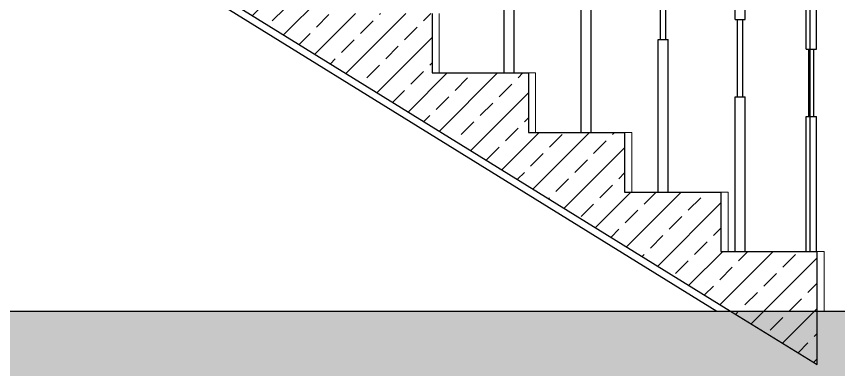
# Model space of a CAD drawing. Header units: millimetres. Extents: x 2232 to 85269, y -3593 to 5869.
# Drawn here: x 76932.2 to 77162.8, y 1691.3 to 1790.2 of the extents above; entities that cross this region are included whole.
import ezdxf

# ---------------------------------------------------------------- set-up
doc = ezdxf.new("R2010")
doc.units = ezdxf.units.MM
doc.layers.add('Standart', color=7, linetype='Continuous')
pattern_1 = [(45, (0, 0), (-7.07107, 7.07107), []), (45, (7.071, 0), (-7.07107, 7.07107), [5, -2.5])]

# ---------------------------------------------------------------- blocks, each defined once
blk = doc.blocks.new('IDE567Entity8369')
at = {"layer": 'Standart', "linetype": 'Continuous', "lineweight": -3}
h = blk.add_hatch(dxfattribs=at)
h.set_pattern_fill('ANSI33', color=171, scale=40, style=0)
h.set_pattern_definition(pattern_1)
h.paths.add_polyline_path([(1340, -315), (210, -315), (210, -250), (1340, -250)])
blk = doc.blocks.new('IDE567Entity8370')
at = {"layer": 'Standart', "linetype": 'Continuous', "lineweight": -3}
h = blk.add_hatch(dxfattribs=at)
h.set_pattern_fill('ANSI33', color=171, scale=40, style=0)
h.set_pattern_definition(pattern_1)
h.paths.add_polyline_path([(936, -133.33), (963, -133.33), (963, -150), (990, -150), (990, -166.67), (1017, -166.67), (1017, -183.33), (1044, -183.33), (1044, -200), (1071, -200), (1071, -216.67), (1098, -216.67), (1098, -233.33), (1125, -233.33), (1125, -265), (909, -131.67), (909, -116.67), (936, -116.67)])
blk = doc.blocks.new('IDE567Entity9067')
at = {"layer": 'Standart', "color": 134, "linetype": 'Continuous', "lineweight": -3}
blk.add_lwpolyline([(1121.94, -233.33), (1121.94, -195.54)], dxfattribs=at)
blk = doc.blocks.new('IDE567Entity9068')
at = {"layer": 'Standart', "color": 134, "linetype": 'Continuous', "lineweight": -3}
blk.add_lwpolyline([(1122.65, -195.54), (1122.65, -176.65)], dxfattribs=at)
blk = doc.blocks.new('IDE567Entity9069')
at = {"layer": 'Standart', "color": 134, "linetype": 'Continuous', "lineweight": -3}
blk.add_lwpolyline([(1121.94, -176.65), (1121.94, -142.84)], dxfattribs=at)
blk = doc.blocks.new('IDE567Entity9070')
at = {"layer": 'Standart', "color": 134, "linetype": 'Continuous', "lineweight": -3}
blk.add_lwpolyline([(1121.94, -195.54), (1122.65, -195.54)], dxfattribs=at)
blk = doc.blocks.new('IDE567Entity9071')
at = {"layer": 'Standart', "color": 134, "linetype": 'Continuous', "lineweight": -3}
blk.add_lwpolyline([(1124.77, -233.33), (1124.77, -195.54)], dxfattribs=at)
blk = doc.blocks.new('IDE567Entity9072')
at = {"layer": 'Standart', "color": 134, "linetype": 'Continuous', "lineweight": -3}
blk.add_lwpolyline([(1124.06, -195.54), (1124.06, -176.65)], dxfattribs=at)
blk = doc.blocks.new('IDE567Entity9073')
at = {"layer": 'Standart', "color": 134, "linetype": 'Continuous', "lineweight": -3}
blk.add_lwpolyline([(1121.94, -176.65), (1122.65, -176.65)], dxfattribs=at)
blk = doc.blocks.new('IDE567Entity9074')
at = {"layer": 'Standart', "color": 134, "linetype": 'Continuous', "lineweight": -3}
blk.add_lwpolyline([(1124.77, -176.65), (1124.77, -144.84)], dxfattribs=at)
blk = doc.blocks.new('IDE567Entity9075')
at = {"layer": 'Standart', "color": 134, "linetype": 'Continuous', "lineweight": -3}
blk.add_lwpolyline([(1101.99, -233.33), (1101.99, -190)], dxfattribs=at)
blk = doc.blocks.new('IDE567Entity9076')
at = {"layer": 'Standart', "color": 134, "linetype": 'Continuous', "lineweight": -3}
blk.add_lwpolyline([(1102.69, -190), (1102.69, -168.33)], dxfattribs=at)
blk = doc.blocks.new('IDE567Entity9077')
at = {"layer": 'Standart', "color": 134, "linetype": 'Continuous', "lineweight": -3}
blk.add_lwpolyline([(1101.99, -168.33), (1101.99, -129.28)], dxfattribs=at)
blk = doc.blocks.new('IDE567Entity9078')
at = {"layer": 'Standart', "color": 134, "linetype": 'Continuous', "lineweight": -3}
blk.add_lwpolyline([(1101.99, -190), (1102.69, -190)], dxfattribs=at)
blk = doc.blocks.new('IDE567Entity9079')
at = {"layer": 'Standart', "color": 134, "linetype": 'Continuous', "lineweight": -3}
blk.add_lwpolyline([(1104.81, -233.33), (1104.81, -190)], dxfattribs=at)
blk = doc.blocks.new('IDE567Entity9080')
at = {"layer": 'Standart', "color": 134, "linetype": 'Continuous', "lineweight": -3}
blk.add_lwpolyline([(1104.11, -190), (1104.11, -168.33)], dxfattribs=at)
blk = doc.blocks.new('IDE567Entity9081')
at = {"layer": 'Standart', "color": 134, "linetype": 'Continuous', "lineweight": -3}
blk.add_lwpolyline([(1101.99, -168.33), (1102.69, -168.33)], dxfattribs=at)
blk = doc.blocks.new('IDE567Entity9082')
at = {"layer": 'Standart', "color": 134, "linetype": 'Continuous', "lineweight": -3}
blk.add_lwpolyline([(1104.81, -168.33), (1104.81, -131.21)], dxfattribs=at)
blk = doc.blocks.new('IDE567Entity9083')
at = {"layer": 'Standart', "color": 134, "linetype": 'Continuous', "lineweight": -3}
blk.add_lwpolyline([(1080.39, -216.67), (1080.39, -174)], dxfattribs=at)
blk = doc.blocks.new('IDE567Entity9084')
at = {"layer": 'Standart', "color": 134, "linetype": 'Continuous', "lineweight": -3}
blk.add_lwpolyline([(1081.09, -174), (1081.09, -152.67)], dxfattribs=at)
blk = doc.blocks.new('IDE567Entity9086')
at = {"layer": 'Standart', "color": 134, "linetype": 'Continuous', "lineweight": -3}
blk.add_lwpolyline([(1080.39, -174), (1081.09, -174)], dxfattribs=at)
blk = doc.blocks.new('IDE567Entity9087')
at = {"layer": 'Standart', "color": 134, "linetype": 'Continuous', "lineweight": -3}
blk.add_lwpolyline([(1083.21, -216.67), (1083.21, -174)], dxfattribs=at)
blk = doc.blocks.new('IDE567Entity9088')
at = {"layer": 'Standart', "color": 134, "linetype": 'Continuous', "lineweight": -3}
blk.add_lwpolyline([(1082.51, -174), (1082.51, -152.67)], dxfattribs=at)
blk = doc.blocks.new('IDE567Entity9091')
at = {"layer": 'Standart', "color": 134, "linetype": 'Continuous', "lineweight": -3}
blk.add_lwpolyline([(1058.79, -200), (1058.79, -158)], dxfattribs=at)
blk = doc.blocks.new('IDE567Entity9095')
at = {"layer": 'Standart', "color": 134, "linetype": 'Continuous', "lineweight": -3}
blk.add_lwpolyline([(1061.61, -200), (1061.61, -158)], dxfattribs=at)
blk = doc.blocks.new('IDE567Entity9099')
at = {"layer": 'Standart', "color": 134, "linetype": 'Continuous', "lineweight": -3}
blk.add_lwpolyline([(1037.19, -183.33), (1037.19, -142)], dxfattribs=at)
blk = doc.blocks.new('IDE567Entity9103')
at = {"layer": 'Standart', "color": 134, "linetype": 'Continuous', "lineweight": -3}
blk.add_lwpolyline([(1040.01, -183.33), (1040.01, -142)], dxfattribs=at)
blk = doc.blocks.new('IDE567Entity9307')
at = {"layer": 'Standart', "color": 159, "linetype": 'Continuous', "lineweight": -3}
blk.add_lwpolyline([(1123, -233.33), (1123, -145)], dxfattribs=at)
blk = doc.blocks.new('IDE567Entity9576')
at = {"layer": 'Standart', "color": 159, "linetype": 'Continuous', "lineweight": -3}
blk.add_lwpolyline([(1017, -166.67), (1017, -183.33)], dxfattribs=at)
blk = doc.blocks.new('IDE567Entity9579')
at = {"layer": 'Standart', "color": 159, "linetype": 'Continuous', "lineweight": -3}
blk.add_lwpolyline([(1044, -183.33), (1044, -200)], dxfattribs=at)
blk = doc.blocks.new('IDE567Entity9580')
at = {"layer": 'Standart', "color": 159, "linetype": 'Continuous', "lineweight": -3}
blk.add_lwpolyline([(1017, -183.33), (1019, -183.33)], dxfattribs=at)
blk = doc.blocks.new('IDE567Entity9581')
at = {"layer": 'Standart', "color": 159, "linetype": 'Continuous', "lineweight": -3}
blk.add_lwpolyline([(1019, -183.33), (1037.19, -183.33)], dxfattribs=at)
blk = doc.blocks.new('IDE567Entity9582')
at = {"layer": 'Standart', "color": 159, "linetype": 'Continuous', "lineweight": -3}
blk.add_lwpolyline([(1071, -200), (1071, -216.67)], dxfattribs=at)
blk = doc.blocks.new('IDE567Entity9583')
at = {"layer": 'Standart', "color": 159, "linetype": 'Continuous', "lineweight": -3}
blk.add_lwpolyline([(1044, -200), (1046, -200)], dxfattribs=at)
blk = doc.blocks.new('IDE567Entity9584')
at = {"layer": 'Standart', "color": 159, "linetype": 'Continuous', "lineweight": -3}
blk.add_lwpolyline([(1046, -200), (1058.79, -200)], dxfattribs=at)
blk = doc.blocks.new('IDE567Entity9585')
at = {"layer": 'Standart', "color": 159, "linetype": 'Continuous', "lineweight": -3}
blk.add_lwpolyline([(1098, -216.67), (1098, -233.33)], dxfattribs=at)
blk = doc.blocks.new('IDE567Entity9586')
at = {"layer": 'Standart', "color": 159, "linetype": 'Continuous', "lineweight": -3}
blk.add_lwpolyline([(1071, -216.67), (1073, -216.67)], dxfattribs=at)
blk = doc.blocks.new('IDE567Entity9587')
at = {"layer": 'Standart', "color": 159, "linetype": 'Continuous', "lineweight": -3}
blk.add_lwpolyline([(1073, -216.67), (1080.39, -216.67)], dxfattribs=at)
blk = doc.blocks.new('IDE567Entity9588')
at = {"layer": 'Standart', "color": 159, "linetype": 'Continuous', "lineweight": -3}
blk.add_lwpolyline([(1125, -265), (1125, -250)], dxfattribs=at)
blk = doc.blocks.new('IDE567Entity9589')
at = {"layer": 'Standart', "color": 159, "linetype": 'Continuous', "lineweight": -3}
blk.add_lwpolyline([(1125, -250), (1125, -233.33)], dxfattribs=at)
blk = doc.blocks.new('IDE567Entity9590')
at = {"layer": 'Standart', "color": 159, "linetype": 'Continuous', "lineweight": -3}
blk.add_lwpolyline([(1098, -233.33), (1100, -233.33)], dxfattribs=at)
blk = doc.blocks.new('IDE567Entity9591')
at = {"layer": 'Standart', "color": 159, "linetype": 'Continuous', "lineweight": -3}
blk.add_lwpolyline([(1100, -233.33), (1101.99, -233.33)], dxfattribs=at)
blk = doc.blocks.new('IDE567Entity9592')
at = {"layer": 'Standart', "color": 159, "linetype": 'Continuous', "lineweight": -3}
blk.add_lwpolyline([(882, -115), (1100.7, -250)], dxfattribs=at)
blk = doc.blocks.new('IDE567Entity9593')
at = {"layer": 'Standart', "color": 159, "linetype": 'Continuous', "lineweight": -3}
blk.add_lwpolyline([(1100.7, -250), (1125, -265)], dxfattribs=at)
blk = doc.blocks.new('IDE567Entity9671')
at = {"layer": 'Standart', "color": 159, "linetype": 'Continuous', "lineweight": -3}
blk.add_lwpolyline([(1100.7, -250), (1125, -250)], dxfattribs=at)
blk = doc.blocks.new('IDE567Entity9672')
at = {"layer": 'Standart', "color": 159, "linetype": 'Continuous', "lineweight": -3}
blk.add_lwpolyline([(1125, -250), (1127, -250)], dxfattribs=at)
blk = doc.blocks.new('IDE567Entity9673')
at = {"layer": 'Standart', "color": 159, "linetype": 'Continuous', "lineweight": -3}
blk.add_lwpolyline([(1127, -250), (1135, -250)], dxfattribs=at)
blk = doc.blocks.new('IDE567Entity9777')
at = {"layer": 'Standart', "color": 163, "linetype": 'Continuous', "lineweight": 5}
blk.add_lwpolyline([(1125, -233.33), (1127, -233.33)], dxfattribs=at)
blk = doc.blocks.new('IDE567Entity9778')
at = {"layer": 'Standart', "color": 163, "linetype": 'Continuous', "lineweight": 5}
blk.add_lwpolyline([(1127, -233.33), (1127, -250)], dxfattribs=at)
blk = doc.blocks.new('IDE567Entity9779')
at = {"layer": 'Standart', "color": 163, "linetype": 'Continuous', "lineweight": 5}
blk.add_lwpolyline([(1098, -216.67), (1100, -216.67)], dxfattribs=at)
blk = doc.blocks.new('IDE567Entity9780')
at = {"layer": 'Standart', "color": 163, "linetype": 'Continuous', "lineweight": 5}
blk.add_lwpolyline([(1100, -216.67), (1100, -233.33)], dxfattribs=at)
blk = doc.blocks.new('IDE567Entity9781')
at = {"layer": 'Standart', "color": 163, "linetype": 'Continuous', "lineweight": 5}
blk.add_lwpolyline([(1071, -200), (1073, -200)], dxfattribs=at)
blk = doc.blocks.new('IDE567Entity9782')
at = {"layer": 'Standart', "color": 163, "linetype": 'Continuous', "lineweight": 5}
blk.add_lwpolyline([(1073, -200), (1073, -216.67)], dxfattribs=at)
blk = doc.blocks.new('IDE567Entity9783')
at = {"layer": 'Standart', "color": 163, "linetype": 'Continuous', "lineweight": 5}
blk.add_lwpolyline([(1044, -183.33), (1046, -183.33)], dxfattribs=at)
blk = doc.blocks.new('IDE567Entity9784')
at = {"layer": 'Standart', "color": 163, "linetype": 'Continuous', "lineweight": 5}
blk.add_lwpolyline([(1046, -183.33), (1046, -200)], dxfattribs=at)
blk = doc.blocks.new('IDE567Entity9786')
at = {"layer": 'Standart', "color": 163, "linetype": 'Continuous', "lineweight": 5}
blk.add_lwpolyline([(1019, -166.67), (1019, -183.33)], dxfattribs=at)
blk = doc.blocks.new('IDE567Entity10030')
at = {"layer": 'Standart', "color": 11, "linetype": 'Continuous', "lineweight": -3}
blk.add_lwpolyline([(881.43, -117), (1096.89, -250)], dxfattribs=at)
blk = doc.blocks.new('IDE567Entity10494')
at = {"layer": 'Standart', "color": 134, "linetype": 'Continuous', "lineweight": -3}
blk.add_lwpolyline([(1122.65, -195.54), (1124.06, -195.54)], dxfattribs=at)
blk = doc.blocks.new('IDE567Entity10495')
at = {"layer": 'Standart', "color": 134, "linetype": 'Continuous', "lineweight": -3}
blk.add_lwpolyline([(1124.06, -195.54), (1124.77, -195.54)], dxfattribs=at)
blk = doc.blocks.new('IDE567Entity10496')
at = {"layer": 'Standart', "color": 134, "linetype": 'Continuous', "lineweight": -3}
blk.add_lwpolyline([(1122.65, -176.65), (1124.06, -176.65)], dxfattribs=at)
blk = doc.blocks.new('IDE567Entity10497')
at = {"layer": 'Standart', "color": 134, "linetype": 'Continuous', "lineweight": -3}
blk.add_lwpolyline([(1124.06, -176.65), (1124.77, -176.65)], dxfattribs=at)
blk = doc.blocks.new('IDE567Entity10499')
at = {"layer": 'Standart', "color": 134, "linetype": 'Continuous', "lineweight": -3}
blk.add_lwpolyline([(1102.69, -190), (1104.11, -190)], dxfattribs=at)
blk = doc.blocks.new('IDE567Entity10500')
at = {"layer": 'Standart', "color": 134, "linetype": 'Continuous', "lineweight": -3}
blk.add_lwpolyline([(1104.11, -190), (1104.81, -190)], dxfattribs=at)
blk = doc.blocks.new('IDE567Entity10501')
at = {"layer": 'Standart', "color": 134, "linetype": 'Continuous', "lineweight": -3}
blk.add_lwpolyline([(1102.69, -168.33), (1104.11, -168.33)], dxfattribs=at)
blk = doc.blocks.new('IDE567Entity10502')
at = {"layer": 'Standart', "color": 134, "linetype": 'Continuous', "lineweight": -3}
blk.add_lwpolyline([(1104.11, -168.33), (1104.81, -168.33)], dxfattribs=at)
blk = doc.blocks.new('IDE567Entity10505')
at = {"layer": 'Standart', "color": 134, "linetype": 'Continuous', "lineweight": -3}
blk.add_lwpolyline([(1081.09, -174), (1082.51, -174)], dxfattribs=at)
blk = doc.blocks.new('IDE567Entity10506')
at = {"layer": 'Standart', "color": 134, "linetype": 'Continuous', "lineweight": -3}
blk.add_lwpolyline([(1082.51, -174), (1083.21, -174)], dxfattribs=at)
blk = doc.blocks.new('IDE567Entity10838')
at = {"layer": 'Standart', "color": 159, "linetype": 'Continuous', "lineweight": -3}
blk.add_lwpolyline([(1037.19, -183.33), (1040.01, -183.33)], dxfattribs=at)
blk = doc.blocks.new('IDE567Entity10839')
at = {"layer": 'Standart', "color": 159, "linetype": 'Continuous', "lineweight": -3}
blk.add_lwpolyline([(1040.01, -183.33), (1044, -183.33)], dxfattribs=at)
blk = doc.blocks.new('IDE567Entity10840')
at = {"layer": 'Standart', "color": 159, "linetype": 'Continuous', "lineweight": -3}
blk.add_lwpolyline([(1058.79, -200), (1061.61, -200)], dxfattribs=at)
blk = doc.blocks.new('IDE567Entity10841')
at = {"layer": 'Standart', "color": 159, "linetype": 'Continuous', "lineweight": -3}
blk.add_lwpolyline([(1061.61, -200), (1071, -200)], dxfattribs=at)
blk = doc.blocks.new('IDE567Entity10842')
at = {"layer": 'Standart', "color": 159, "linetype": 'Continuous', "lineweight": -3}
blk.add_lwpolyline([(1080.39, -216.67), (1083.21, -216.67)], dxfattribs=at)
blk = doc.blocks.new('IDE567Entity10843')
at = {"layer": 'Standart', "color": 159, "linetype": 'Continuous', "lineweight": -3}
blk.add_lwpolyline([(1083.21, -216.67), (1098, -216.67)], dxfattribs=at)
blk = doc.blocks.new('IDE567Entity10844')
at = {"layer": 'Standart', "color": 159, "linetype": 'Continuous', "lineweight": -3}
blk.add_lwpolyline([(1101.99, -233.33), (1104.81, -233.33)], dxfattribs=at)
blk = doc.blocks.new('IDE567Entity10845')
at = {"layer": 'Standart', "color": 159, "linetype": 'Continuous', "lineweight": -3}
blk.add_lwpolyline([(1104.81, -233.33), (1121.94, -233.33)], dxfattribs=at)
blk = doc.blocks.new('IDE567Entity10846')
at = {"layer": 'Standart', "color": 159, "linetype": 'Continuous', "lineweight": -3}
blk.add_lwpolyline([(1121.94, -233.33), (1124.77, -233.33)], dxfattribs=at)
blk = doc.blocks.new('IDE567Entity10847')
at = {"layer": 'Standart', "color": 159, "linetype": 'Continuous', "lineweight": -3}
blk.add_lwpolyline([(1124.77, -233.33), (1125, -233.33)], dxfattribs=at)
blk = doc.blocks.new('IDE567Entity10886')
at = {"layer": 'Standart', "color": 159, "linetype": 'Continuous', "lineweight": -3}
blk.add_lwpolyline([(787, -250), (1096.89, -250)], dxfattribs=at)
blk = doc.blocks.new('IDE567Entity10887')
at = {"layer": 'Standart', "color": 159, "linetype": 'Continuous', "lineweight": -3}
blk.add_lwpolyline([(1096.89, -250), (1100.7, -250)], dxfattribs=at)

msp = doc.modelspace()

# ---------------------------------------------------------------- block references
at = {"layer": 'Standart'}
for name in ['IDE567Entity9592', 'IDE567Entity10030', 'IDE567Entity8370', 'IDE567Entity9077', 'IDE567Entity9082', 'IDE567Entity9099', 'IDE567Entity9103', 'IDE567Entity9069', 'IDE567Entity9307', 'IDE567Entity9074', 'IDE567Entity9084', 'IDE567Entity9088', 'IDE567Entity9091', 'IDE567Entity9095', 'IDE567Entity9576', 'IDE567Entity9786', 'IDE567Entity9081', 'IDE567Entity9076', 'IDE567Entity10501', 'IDE567Entity9080', 'IDE567Entity10502', 'IDE567Entity9083', 'IDE567Entity9086', 'IDE567Entity10505', 'IDE567Entity10506', 'IDE567Entity9087', 'IDE567Entity9073', 'IDE567Entity9068', 'IDE567Entity10496', 'IDE567Entity9072', 'IDE567Entity10497', 'IDE567Entity9580', 'IDE567Entity9581', 'IDE567Entity10838', 'IDE567Entity10839', 'IDE567Entity9579', 'IDE567Entity9783', 'IDE567Entity9784', 'IDE567Entity9075', 'IDE567Entity9078', 'IDE567Entity10499', 'IDE567Entity10500', 'IDE567Entity9079', 'IDE567Entity9067', 'IDE567Entity9070', 'IDE567Entity10494', 'IDE567Entity10495', 'IDE567Entity9071', 'IDE567Entity9583', 'IDE567Entity9584', 'IDE567Entity10840', 'IDE567Entity10841', 'IDE567Entity9582', 'IDE567Entity9781', 'IDE567Entity9782', 'IDE567Entity9586', 'IDE567Entity9587', 'IDE567Entity10842', 'IDE567Entity10843', 'IDE567Entity9585', 'IDE567Entity9779', 'IDE567Entity9780', 'IDE567Entity9590', 'IDE567Entity9591', 'IDE567Entity10844', 'IDE567Entity10845', 'IDE567Entity10846', 'IDE567Entity10847', 'IDE567Entity9589', 'IDE567Entity9777', 'IDE567Entity9778', 'IDE567Entity8369', 'IDE567Entity10886', 'IDE567Entity10887', 'IDE567Entity9593', 'IDE567Entity9671', 'IDE567Entity9588', 'IDE567Entity9672', 'IDE567Entity9673']:
    msp.add_blockref(name, (76031.79, 1957.74), dxfattribs=at)

doc.saveas('drawing.dxf')
